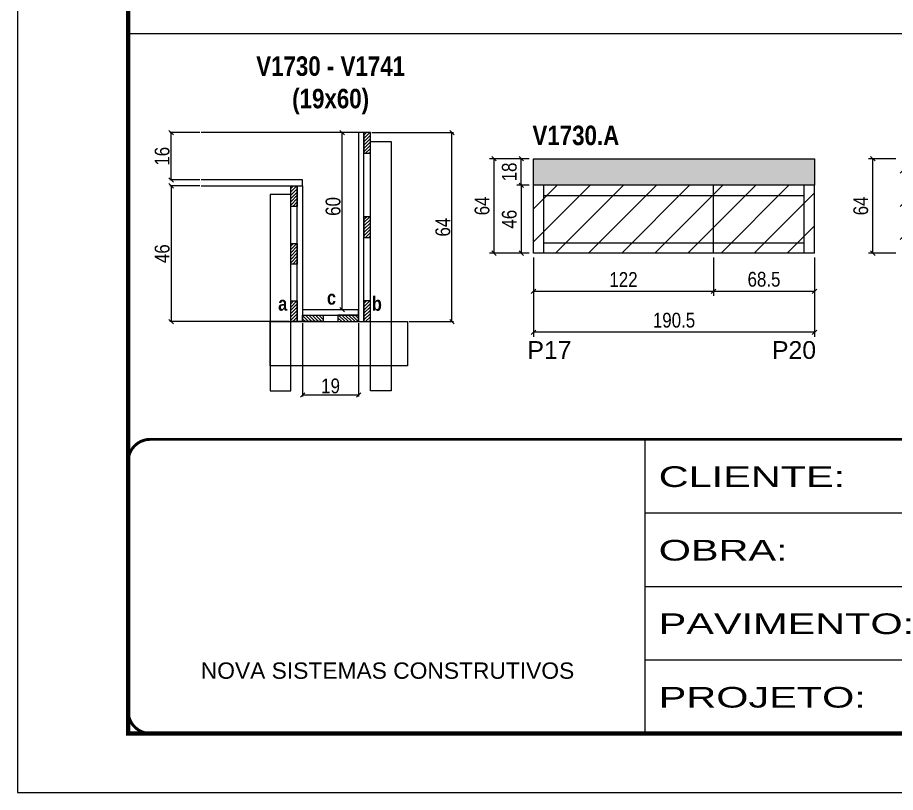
# Model space of a CAD drawing. Extents: x 3309 to 10008, y -2522 to 14608.
# Drawn here: x 4908 to 5503, y 11261 to 11786 of the extents above; entities that cross this region are included whole.
import ezdxf

# ---------------------------------------------------------------- set-up
doc = ezdxf.new("R2010")
doc.units = 0
doc.linetypes.add('CONTINUO', pattern=[0])
doc.linetypes.add('DASHED', pattern=[0.75, 0.5, -0.25])
for name, color, linetype in [('5', 5, 'Continuous'), ('COTA', 241, 'Continuous'), ('detalhes', 4, 'Continuous'), ('NOMENCLATURA', 7, 'Continuous'), ('Painéis', 200, 'Continuous'), ('SARR_2.2x7', 40, 'Continuous'), ('SARR_3.5x7', 81, 'Continuous')]:
    doc.layers.add(name, color=color, linetype=linetype)
for name, color, linetype, lineweight in [('CONCRETO', 251, 'Continuous', 25), ('Folhas', 255, 'Continuous', 9), ('Hachura', 251, 'Continuous', 9), ('SARRAFO DE PRESSAO', 251, 'DASHED', 9)]:
    doc.layers.add(name, color=color, linetype=linetype, lineweight=lineweight)
doc.styles.add('ARIAL', font='arial.ttf')
doc.styles.add('COTA TECNICA', font='techl___.ttf', dxfattribs={"height": 10})
doc.styles.add('COTA TECNICA 2X', font='techl___.ttf', dxfattribs={"height": 10})
doc.styles.get("Standard").update_dxf_attribs({"font": 'arial.ttf'})
doc.styles.add('TECNICA', font='techb___.ttf', dxfattribs={"height": 10})
doc.styles.add('Tecnologia', font='')
doc.styles.get('Tecnologia').set_extended_font_data('Forgotten Futurist')
doc.dimstyles.new('PAINEL', dxfattribs={"dimtxt": 10, "dimasz": 3, "dimexe": 3, "dimexo": 3, "dimgap": 3, "dimtad": 1, "dimdec": 1, "dimzin": 12, "dimdsep": 46, "dimtxsty": 'COTA TECNICA', "dimblk1": 'OBLIQUE', "dimblk2": 'OBLIQUE', "dimsah": 1, "dimcen": 0.9, "dimclrd": 4, "dimclre": 4, "dimclrt": 240, "dimadec": 1, "dimazin": 3, "dimtfac": 1, "dimtdec": 1, "dimtmove": 0, "dimatfit": 3, "dimfxl": 1, "dimtolj": 1, "dimtzin": 12, "dimarcsym": 0})
doc.dimstyles.new('SECAO', dxfattribs={"dimscale": 0.333333, "dimtxt": 5, "dimasz": 9, "dimexe": 3, "dimexo": 3, "dimgap": 3, "dimtad": 1, "dimdec": 1, "dimlfac": 0.5, "dimzin": 12, "dimdsep": 46, "dimtxsty": 'COTA TECNICA 2X', "dimblk1": 'OBLIQUE', "dimblk2": 'OBLIQUE', "dimsah": 1, "dimcen": 0.9, "dimclrd": 4, "dimclre": 4, "dimclrt": 240, "dimadec": 1, "dimazin": 3, "dimtfac": 1, "dimtdec": 1, "dimtmove": 0, "dimatfit": 3, "dimfxl": 1, "dimtolj": 1, "dimtzin": 12, "dimarcsym": 0})
pattern_1 = [(135, (38336.6303, -111932.4359), (-1.122532015, -1.122532015), [])]
pattern_2 = [(45, (-118419.078, -21641.8048), (-1.122532015, 1.122532015), [])]

# ---------------------------------------------------------------- blocks, each defined once
blk = doc.blocks.new('9999999999')
at = {"color": 30, "linetype": 'CONTINUO'}
for p, q in [((98564.56, 34230.21), (98564.56, 34429.45)), ((98564.56, 34379.64), (99583.98, 34379.64)), ((98564.56, 34329.83), (99487.98, 34329.83)), ((98564.56, 34280.02), (99487.98, 34280.02))]:
    blk.add_line(p, q, dxfattribs=at)
at = {"color": 30, "linetype": 'CONTINUO', "const_width": 2}
blk.add_lwpolyline([(99583.98, 34230.21), (99583.98, 34414.45, 0.414214), (99568.98, 34429.45), (98228.98, 34429.45, 0.414214), (98213.98, 34414.45), (98213.98, 34245.21, 0.414214), (98228.98, 34230.21), (99583.98, 34230.21)], format="xyb", dxfattribs=at)
at = {"layer": 'Folhas'}
blk.add_lwpolyline([(98138.98, 34190.21), (99623.98, 34190.21), (99623.98, 35240.21), (98138.98, 35240.21)], close=True, dxfattribs=at)
at = {"layer": 'Folhas', "color": 30, "const_width": 3}
blk.add_lwpolyline([(98213.98, 34230.21), (99583.98, 34230.21), (99583.98, 35200.21), (98213.98, 35200.21)], close=True, dxfattribs=at)
at = {"color": 7, "linetype": 'Continuous', "ltscale": 5, "style": 'ARIAL'}
blk.add_text('NOVA SISTEMAS CONSTRUTIVOS', height=11.0592, dxfattribs=at).set_placement((98263.19, 34267.21))
at = {"layer": 'Folhas', "color": 7, "style": 'Tecnologia', "width": 1.5}
for s, p in [('CLIENTE:', (98573.65, 34397.17)), ('OBRA:', (98573.65, 34347.31)), ('PAVIMENTO:', (98573.65, 34297.5)), ('PROJETO:', (98573.65, 34247.69))]:
    blk.add_text(s, height=14, dxfattribs=at).set_placement(p)
blk = doc.blocks.new('_Oblique')
at = {"color": 0, "linetype": 'ByBlock', "lineweight": -2}
blk.add_line((-0.5, -0.5), (0.5, 0.5), dxfattribs=at)
blk = doc.blocks.new('*D2578')
at = {"layer": 'COTA', "color": 4, "linetype": 'ByBlock', "lineweight": -2, "transparency": 16777216}
for p, q in [((5379.68, 11623.11), (5379.68, 11597.2)), ((5448.18, 11623.11), (5448.18, 11597.2)), ((5448.18, 11600.2), (5379.68, 11600.2))]:
    blk.add_line(p, q, dxfattribs=at)
at = {"layer": 'Defpoints', "color": 0, "linetype": 'ByBlock', "transparency": 16777216}
for p in [(5379.68, 11626.11), (5448.18, 11626.11), (5379.68, 11600.2)]:
    blk.add_point(p, dxfattribs=at)
at = {"layer": 'COTA', "color": 4, "linetype": 'ByBlock', "lineweight": -2, "transparency": 16777216, "xscale": 3, "yscale": 3, "zscale": 3, "rotation": 180}
blk.add_blockref('_Oblique', (5379.68, 11600.2), dxfattribs=at)
at = {"layer": 'COTA', "color": 4, "linetype": 'ByBlock', "lineweight": -2, "transparency": 16777216, "xscale": 3, "yscale": 3, "zscale": 3}
blk.add_blockref('_Oblique', (5448.18, 11600.2), dxfattribs=at)
at = {"layer": 'COTA', "color": 240, "linetype": 'ByBlock', "transparency": 16777216, "insert": (5413.93, 11608.33), "char_height": 10, "attachment_point": 5, "style": 'COTA TECNICA'}
blk.add_mtext('\\A1;68.5', dxfattribs=at)
blk = doc.blocks.new('*D2579')
at = {"layer": 'COTA', "color": 4, "linetype": 'ByBlock', "lineweight": -2, "transparency": 16777216}
for p, q in [((5257.68, 11623.11), (5257.68, 11597.2)), ((5379.68, 11623.11), (5379.68, 11597.2)), ((5379.68, 11600.2), (5257.68, 11600.2))]:
    blk.add_line(p, q, dxfattribs=at)
at = {"layer": 'Defpoints', "color": 0, "linetype": 'ByBlock', "transparency": 16777216}
for p in [(5257.68, 11626.11), (5379.68, 11626.11), (5257.68, 11600.2)]:
    blk.add_point(p, dxfattribs=at)
at = {"layer": 'COTA', "color": 4, "linetype": 'ByBlock', "lineweight": -2, "transparency": 16777216, "xscale": 3, "yscale": 3, "zscale": 3, "rotation": 180}
blk.add_blockref('_Oblique', (5257.68, 11600.2), dxfattribs=at)
at = {"layer": 'COTA', "color": 4, "linetype": 'ByBlock', "lineweight": -2, "transparency": 16777216, "xscale": 3, "yscale": 3, "zscale": 3}
blk.add_blockref('_Oblique', (5379.68, 11600.2), dxfattribs=at)
at = {"layer": 'COTA', "color": 240, "linetype": 'ByBlock', "transparency": 16777216, "insert": (5318.68, 11608.25), "char_height": 10, "attachment_point": 5, "style": 'COTA TECNICA'}
blk.add_mtext('\\A1;122', dxfattribs=at)
blk = doc.blocks.new('*D2596')
at = {"layer": 'COTA', "color": 4, "linetype": 'ByBlock', "lineweight": -2, "transparency": 16777216}
for p, q in [((5257.68, 11623.11), (5257.68, 11569.49)), ((5448.18, 11623.11), (5448.18, 11569.49)), ((5448.18, 11572.49), (5257.68, 11572.49))]:
    blk.add_line(p, q, dxfattribs=at)
at = {"layer": 'Defpoints', "color": 0, "linetype": 'ByBlock', "transparency": 16777216}
for p in [(5257.68, 11626.11), (5448.18, 11626.11), (5257.68, 11572.49)]:
    blk.add_point(p, dxfattribs=at)
at = {"layer": 'COTA', "color": 4, "linetype": 'ByBlock', "lineweight": -2, "transparency": 16777216, "xscale": 3, "yscale": 3, "zscale": 3, "rotation": 180}
blk.add_blockref('_Oblique', (5257.68, 11572.49), dxfattribs=at)
at = {"layer": 'COTA', "color": 4, "linetype": 'ByBlock', "lineweight": -2, "transparency": 16777216, "xscale": 3, "yscale": 3, "zscale": 3}
blk.add_blockref('_Oblique', (5448.18, 11572.49), dxfattribs=at)
at = {"layer": 'COTA', "color": 240, "linetype": 'ByBlock', "transparency": 16777216, "insert": (5352.93, 11580.62), "char_height": 10, "attachment_point": 5, "style": 'COTA TECNICA'}
blk.add_mtext('\\A1;190.5', dxfattribs=at)
blk = doc.blocks.new('*D2580')
at = {"layer": 'COTA', "color": 4, "lineweight": -2, "transparency": 16777216}
for p, q in [((5101.09, 11578.73), (5101.09, 11528.98)), ((5139.09, 11578.73), (5139.09, 11528.98)), ((5139.09, 11529.98), (5101.09, 11529.98))]:
    blk.add_line(p, q, dxfattribs=at)
at = {"layer": 'Defpoints', "color": 0, "transparency": 16777216}
for p in [(5101.09, 11579.73), (5139.09, 11579.73), (5101.09, 11529.98)]:
    blk.add_point(p, dxfattribs=at)
at = {"layer": 'COTA', "color": 4, "lineweight": -2, "transparency": 16777216, "xscale": 3, "yscale": 3, "zscale": 3, "rotation": 180}
blk.add_blockref('_Oblique', (5101.09, 11529.98), dxfattribs=at)
at = {"layer": 'COTA', "color": 4, "lineweight": -2, "transparency": 16777216, "xscale": 3, "yscale": 3, "zscale": 3}
blk.add_blockref('_Oblique', (5139.09, 11529.98), dxfattribs=at)
at = {"layer": 'COTA', "color": 240, "transparency": 16777216, "insert": (5120.09, 11536.07), "char_height": 10, "attachment_point": 5, "style": 'COTA TECNICA 2X'}
blk.add_mtext('\\A1;19', dxfattribs=at)
blk = doc.blocks.new('*D2581')
at = {"layer": 'COTA', "color": 4, "lineweight": -2, "transparency": 16777216}
for p, q in [((5031.39, 11671.73), (5011.04, 11671.73)), ((5012.04, 11671.73), (5012.04, 11579.73)), ((5092.09, 11579.73), (5011.04, 11579.73))]:
    blk.add_line(p, q, dxfattribs=at)
at = {"layer": 'Defpoints', "color": 0, "transparency": 16777216}
for p in [(5032.39, 11671.73), (5012.04, 11579.73), (5093.09, 11579.73, 0)]:
    blk.add_point(p, dxfattribs=at)
at = {"layer": 'COTA', "color": 4, "lineweight": -2, "transparency": 16777216, "xscale": 3, "yscale": 3, "zscale": 3}
for p, rotation in [((5012.04, 11671.73), 90), ((5012.04, 11579.73), 270)]:
    blk.add_blockref('_Oblique', p, dxfattribs=dict(at, rotation=rotation))
at = {"layer": 'COTA', "color": 240, "transparency": 16777216, "insert": (5005.94, 11625.73), "char_height": 10, "attachment_point": 5, "rotation": 90, "style": 'COTA TECNICA 2X'}
blk.add_mtext('\\A1;46', dxfattribs=at)
blk = doc.blocks.new('*D2582')
at = {"layer": 'COTA', "color": 4, "lineweight": -2, "transparency": 16777216}
for p, q in [((5138.09, 11707.73), (5126.92, 11707.73)), ((5127.92, 11587.73), (5127.92, 11707.73)), ((5138.09, 11587.73), (5126.92, 11587.73))]:
    blk.add_line(p, q, dxfattribs=at)
at = {"layer": 'Defpoints', "color": 0, "transparency": 16777216}
for p in [(5127.92, 11707.73), (5139.09, 11707.73), (5139.09, 11587.73)]:
    blk.add_point(p, dxfattribs=at)
at = {"layer": 'COTA', "color": 4, "lineweight": -2, "transparency": 16777216, "xscale": 3, "yscale": 3, "zscale": 3}
for p, rotation in [((5127.92, 11707.73), 90), ((5127.92, 11587.73), 270)]:
    blk.add_blockref('_Oblique', p, dxfattribs=dict(at, rotation=rotation))
at = {"layer": 'COTA', "color": 240, "transparency": 16777216, "insert": (5121.81, 11657.73), "char_height": 10, "attachment_point": 5, "rotation": 90, "style": 'COTA TECNICA 2X'}
blk.add_mtext('\\A1;60', dxfattribs=at)
blk = doc.blocks.new('*D2597')
at = {"layer": 'COTA', "color": 4, "lineweight": -2, "transparency": 16777216}
for p, q in [((5031.39, 11707.73), (5011.04, 11707.73)), ((5012.04, 11675.73), (5012.04, 11707.73)), ((5031.39, 11675.73), (5011.04, 11675.73))]:
    blk.add_line(p, q, dxfattribs=at)
at = {"layer": 'Defpoints', "color": 0, "transparency": 16777216}
for p in [(5012.04, 11707.73), (5032.39, 11707.73), (5032.39, 11675.73)]:
    blk.add_point(p, dxfattribs=at)
at = {"layer": 'COTA', "color": 4, "lineweight": -2, "transparency": 16777216, "xscale": 3, "yscale": 3, "zscale": 3}
for p, rotation in [((5012.04, 11707.73), 90), ((5012.04, 11675.73), 270)]:
    blk.add_blockref('_Oblique', p, dxfattribs=dict(at, rotation=rotation))
at = {"layer": 'COTA', "color": 240, "transparency": 16777216, "insert": (5005.94, 11691.73), "char_height": 10, "attachment_point": 5, "rotation": 90, "style": 'COTA TECNICA 2X'}
blk.add_mtext('\\A1;16', dxfattribs=at)
blk = doc.blocks.new('*D2598')
at = {"layer": 'COTA', "color": 4, "lineweight": -2, "transparency": 16777216}
for p, q in [((5148.09, 11707.73), (5203.34, 11707.73)), ((5202.34, 11579.73), (5202.34, 11707.73)), ((5173.28, 11579.73), (5203.34, 11579.73))]:
    blk.add_line(p, q, dxfattribs=at)
at = {"layer": 'Defpoints', "color": 0, "transparency": 16777216}
for p in [(5147.09, 11707.73), (5202.34, 11707.73), (5172.28, 11579.73)]:
    blk.add_point(p, dxfattribs=at)
at = {"layer": 'COTA', "color": 4, "lineweight": -2, "transparency": 16777216, "xscale": 3, "yscale": 3, "zscale": 3}
for p, rotation in [((5202.34, 11707.73), 90), ((5202.34, 11579.73), 270)]:
    blk.add_blockref('_Oblique', p, dxfattribs=dict(at, rotation=rotation))
at = {"layer": 'COTA', "color": 240, "transparency": 16777216, "insert": (5196.24, 11643.73), "char_height": 10, "attachment_point": 5, "rotation": 90, "style": 'COTA TECNICA 2X'}
blk.add_mtext('\\A1;64', dxfattribs=at)
blk = doc.blocks.new('*D2589')
at = {"layer": 'COTA', "color": 4, "lineweight": -2, "transparency": 16777216}
for p, q in [((5254.68, 11672.11), (5246.39, 11672.11)), ((5249.39, 11672.11), (5249.39, 11626.11)), ((5254.68, 11626.11), (5246.39, 11626.11))]:
    blk.add_line(p, q, dxfattribs=at)
at = {"layer": 'Defpoints', "color": 0, "transparency": 16777216}
for p in [(5257.68, 11672.11), (5249.39, 11626.11), (5257.68, 11626.11)]:
    blk.add_point(p, dxfattribs=at)
at = {"layer": 'COTA', "color": 4, "lineweight": -2, "transparency": 16777216, "xscale": 3, "yscale": 3, "zscale": 3}
for p, rotation in [((5249.39, 11672.11), 90), ((5249.39, 11626.11), 270)]:
    blk.add_blockref('_Oblique', p, dxfattribs=dict(at, rotation=rotation))
at = {"layer": 'COTA', "color": 240, "transparency": 16777216, "insert": (5241.29, 11649.11), "char_height": 10, "attachment_point": 5, "rotation": 90, "style": 'COTA TECNICA'}
blk.add_mtext('\\A1;46', dxfattribs=at)
blk = doc.blocks.new('*D2590')
at = {"layer": 'COTA', "color": 4, "lineweight": -2, "transparency": 16777216}
for p, q in [((5254.68, 11690.11), (5246.39, 11690.11)), ((5249.39, 11672.11), (5249.39, 11690.11)), ((5254.68, 11672.11), (5246.39, 11672.11))]:
    blk.add_line(p, q, dxfattribs=at)
at = {"layer": 'Defpoints', "color": 0, "transparency": 16777216}
for p in [(5249.39, 11690.11), (5257.68, 11690.11), (5257.68, 11672.11)]:
    blk.add_point(p, dxfattribs=at)
at = {"layer": 'COTA', "color": 4, "lineweight": -2, "transparency": 16777216, "xscale": 3, "yscale": 3, "zscale": 3}
for p, rotation in [((5249.39, 11690.11), 90), ((5249.39, 11672.11), 270)]:
    blk.add_blockref('_Oblique', p, dxfattribs=dict(at, rotation=rotation))
at = {"layer": 'COTA', "color": 240, "transparency": 16777216, "insert": (5241.3, 11681.11), "char_height": 10, "attachment_point": 5, "rotation": 90, "style": 'COTA TECNICA'}
blk.add_mtext('\\A1;18', dxfattribs=at)
blk = doc.blocks.new('*D2591')
at = {"layer": 'COTA', "color": 4, "lineweight": -2, "transparency": 16777216}
for p, q in [((5254.68, 11690.11), (5227.92, 11690.11)), ((5230.92, 11626.11), (5230.92, 11690.11)), ((5254.68, 11626.11), (5227.92, 11626.11))]:
    blk.add_line(p, q, dxfattribs=at)
at = {"layer": 'Defpoints', "color": 0, "transparency": 16777216}
for p in [(5230.92, 11690.11), (5257.68, 11690.11), (5257.68, 11626.11)]:
    blk.add_point(p, dxfattribs=at)
at = {"layer": 'COTA', "color": 4, "lineweight": -2, "transparency": 16777216, "xscale": 3, "yscale": 3, "zscale": 3}
for p, rotation in [((5230.92, 11690.11), 90), ((5230.92, 11626.11), 270)]:
    blk.add_blockref('_Oblique', p, dxfattribs=dict(at, rotation=rotation))
at = {"layer": 'COTA', "color": 240, "transparency": 16777216, "insert": (5222.82, 11658.11), "char_height": 10, "attachment_point": 5, "rotation": 90, "style": 'COTA TECNICA'}
blk.add_mtext('\\A1;64', dxfattribs=at)
blk = doc.blocks.new('*D2603')
at = {"layer": 'COTA', "color": 4, "lineweight": -2, "transparency": 16777216}
for p, q in [((5503.32, 11690.11), (5484.69, 11690.11)), ((5487.69, 11626.11), (5487.69, 11690.11)), ((5503.32, 11626.11), (5484.69, 11626.11))]:
    blk.add_line(p, q, dxfattribs=at)
at = {"layer": 'Defpoints', "color": 0, "transparency": 16777216}
for p in [(5487.69, 11690.11), (5506.32, 11690.11), (5506.32, 11626.11)]:
    blk.add_point(p, dxfattribs=at)
at = {"layer": 'COTA', "color": 4, "lineweight": -2, "transparency": 16777216, "xscale": 3, "yscale": 3, "zscale": 3}
for p, rotation in [((5487.69, 11690.11), 90), ((5487.69, 11626.11), 270)]:
    blk.add_blockref('_Oblique', p, dxfattribs=dict(at, rotation=rotation))
at = {"layer": 'COTA', "color": 240, "transparency": 16777216, "insert": (5479.59, 11658.11), "char_height": 10, "attachment_point": 5, "rotation": 90, "style": 'COTA TECNICA'}
blk.add_mtext('\\A1;64', dxfattribs=at)

msp = doc.modelspace()

# ---------------------------------------------------------------- hatches: boundary and pattern name
at = {"layer": 'COTA'}
h = msp.add_hatch(dxfattribs=at)
h.set_pattern_fill('AR-CONC', color=256, scale=0.03)
h.set_pattern_definition([(50, (-3889.076, 1062.995), (5.46554, -0.4781726), [0.5715, -6.2865]), (355, (-3889.076, 1062.995), (-1.0573026, 5.7317054), [0.4572, -5.0292175]), (100.451445, (-3888.6204, 1062.955), (4.4082374, 5.2535326), [0.4857003, -5.3427073]), (46.1842, (-3889.076, 1064.519), (8.1323712, -1.2612698), [0.85725, -9.42975]), (96.63556, (-3888.398, 1064.414), (7.122124, 7.4227837), [0.7285507, -8.014068]), (351.18415, (-3889.076, 1064.519), (7.122124, 7.4227837), [0.685799, -7.543792]), (21, (-3888.314, 1064.138), (4.5484317, -3.067956), [0.5715, -6.2865]), (326, (-3888.314, 1064.138), (1.8540609, 5.525639), [0.4572, -5.0292]), (71.451445, (-3887.935, 1063.8824), (6.4024926, 2.457683), [0.4857003, -5.3426981]), (37.5, (-3889.0759, 1062.995), (0.0926581, 2.53665117), [0, -4.96824, 0, -5.1054, 0, -5.04825]), (7.5, (-3889.076, 1062.995), (2.0045899, 3.00541724), [0, -2.91084, 0, -4.85394, 0, -1.92405]), (327.5, (-3890.7751, 1062.995), (4.06771786, -0.17186232), [0, -1.905, 0, -5.9436, 0, -7.8867]), (317.5, (-3891.537, 1062.995), (4.4438754, 0.7627947), [0, -2.4765, 0, -3.94716, 0, -5.6007])])
h.paths.add_polyline_path([(5448.18, 11672.11), (5448.18, 11690.11), (5257.68, 11690.11), (5257.68, 11672.11)])
at = {"layer": 'Hachura', "linetype": 'ByBlock'}
h = msp.add_hatch(dxfattribs=at)
h.set_pattern_fill('ANSI31', color=256, scale=5)
h.paths.add_polyline_path([(5379.68, 11626.11), (5379.68, 11672.11), (5257.68, 11672.11), (5257.68, 11626.11)])
h.paths.add_polyline_path([(5379.68, 11626.11), (5448.18, 11626.11), (5448.18, 11672.11), (5379.68, 11672.11)])
h.paths.add_polyline_path([(5506.32, 11690.11), (5506.32, 11626.11), (5628.32, 11626.11), (5628.32, 11690.11)])
h.paths.add_polyline_path([(5628.32, 11690.11), (5628.32, 11626.11), (5696.82, 11626.11), (5696.82, 11690.11)])
h.paths.add_polyline_path([(5788.71, 11676.11), (5788.71, 11636.11), (5765.71, 11636.11), (5765.71, 11626.11), (5887.71, 11626.11), (5887.71, 11676.11)])
h.paths.add_polyline_path([(5887.71, 11676.11), (5887.71, 11626.11), (5980.71, 11626.11), (5980.71, 11676.11)])
h.paths.add_polyline_path([(6081.57, 11690.11), (6081.57, 11626.11), (6203.57, 11626.11), (6203.57, 11690.11)])
h.paths.add_polyline_path([(6281.57, 11690.11), (6203.57, 11690.11), (6203.57, 11626.11), (6281.57, 11626.11)])
at = {"layer": 'SARR_2.2x7'}
h = msp.add_hatch(dxfattribs=at)
h.set_pattern_fill('ANSI31', color=256, scale=0.5)
h.set_pattern_definition([(45, (-118419.078, -21527.8048), (-1.122532015, 1.122532015), [])])
h.paths.add_polyline_path([(5147.09, 11693.73), (5142.69, 11693.73), (5142.69, 11707.73), (5147.09, 11707.73)])
h = msp.add_hatch(dxfattribs=at)
h.set_pattern_fill('ANSI31', color=256, scale=0.5)
h.set_pattern_definition([(45, (-118419.078, -21563.8048), (-1.122532015, 1.122532015), [])])
h.paths.add_polyline_path([(5093.09, 11657.73), (5097.49, 11657.73), (5097.49, 11671.73), (5093.09, 11671.73)])
h = msp.add_hatch(dxfattribs=at)
h.set_pattern_fill('ANSI31', color=256, scale=0.5)
h.set_pattern_definition([(45, (-118419.078, -21584.8048), (-1.122532015, 1.122532015), [])])
h.paths.add_polyline_path([(5147.09, 11636.73), (5142.69, 11636.73), (5142.69, 11650.73), (5147.09, 11650.73)])
h = msp.add_hatch(dxfattribs=at)
h.set_pattern_fill('ANSI31', color=256, scale=0.5)
h.set_pattern_definition([(45, (-118419.078, -21602.8048), (-1.122532015, 1.122532015), [])])
h.paths.add_polyline_path([(5093.09, 11618.73), (5097.49, 11618.73), (5097.49, 11632.73), (5093.09, 11632.73)])
h = msp.add_hatch(dxfattribs=at)
h.set_pattern_fill('ANSI31', color=256, scale=0.5)
h.set_pattern_definition(pattern_2)
h.paths.add_polyline_path([(5093.09, 11579.73), (5097.49, 11579.73), (5097.49, 11593.73), (5093.09, 11593.73)])
h = msp.add_hatch(dxfattribs=at)
h.set_pattern_fill('ANSI31', color=256, scale=0.5)
h.set_pattern_definition(pattern_2)
h.paths.add_polyline_path([(5147.09, 11579.73), (5142.69, 11579.73), (5142.69, 11593.73), (5147.09, 11593.73)])
h = msp.add_hatch(dxfattribs=at)
h.set_pattern_fill('ANSI31', color=256, scale=0.5, angle=90)
h.set_pattern_definition(pattern_1)
h.paths.add_polyline_path([(5115.09, 11579.73), (5115.09, 11584.13), (5101.09, 11584.13), (5101.09, 11579.73)])
h = msp.add_hatch(dxfattribs=at)
h.set_pattern_fill('ANSI31', color=256, scale=0.5, angle=90)
h.set_pattern_definition(pattern_1)
h.paths.add_polyline_path([(5125.09, 11584.13), (5125.09, 11579.73), (5139.09, 11579.73), (5139.09, 11584.13)])

# ---------------------------------------------------------------- linework, layer by layer
at = {"layer": 'CONCRETO', "linetype": 'Continuous'}
msp.add_line((5147.09, 11707.73), (5032.39, 11707.73), dxfattribs=at)
at = {"layer": 'COTA'}
for p, q in [((4982.87, 11774.87), (6352.87, 11774.87)), ((5257.68, 11672.11), (5257.68, 11690.11)), ((5257.68, 11690.11), (5448.18, 11690.11)), ((5448.18, 11690.11), (5448.18, 11672.11))]:
    msp.add_line(p, q, dxfattribs=at)
at = {"layer": 'Painéis', "linetype": 'ByBlock'}
for p, q in [((5448.18, 11672.11), (5257.68, 11672.11)), ((5257.68, 11626.11), (5257.68, 11672.11)), ((5379.68, 11626.11), (5379.68, 11672.11)), ((5448.18, 11626.11), (5448.18, 11672.11)), ((5448.18, 11626.11), (5257.68, 11626.11))]:
    msp.add_line(p, q, dxfattribs=at)
at = {"layer": 'Painéis', "linetype": 'Continuous'}
for points in [[(5142.69, 11579.73), (5142.69, 11707.73), (5139.09, 11707.73), (5139.09, 11579.73)], [(5097.49, 11579.73), (5097.49, 11671.73), (5101.09, 11671.73), (5101.09, 11579.73)], [(5139.09, 11587.73), (5101.09, 11587.73), (5101.09, 11584.13), (5139.09, 11584.13)]]:
    msp.add_lwpolyline(points, close=True, dxfattribs=at)
at = {"layer": 'Painéis', "linetype": 'Continuous', "elevation": 0}
msp.add_lwpolyline([(5032.39, 11671.73), (5101.09, 11671.73), (5101.09, 11675.73), (5032.39, 11675.73)], dxfattribs=at)
at = {"layer": 'SARR_2.2x7', "linetype": 'Continuous'}
for p, q in [((5264.68, 11626.11), (5264.68, 11672.11)), ((5441.18, 11626.11), (5441.18, 11672.11)), ((5264.68, 11665.11), (5379.68, 11665.11)), ((5379.68, 11665.11), (5441.18, 11665.11)), ((5264.68, 11633.11), (5379.68, 11633.11)), ((5379.68, 11633.11), (5441.18, 11633.11))]:
    msp.add_line(p, q, dxfattribs=at)
at = {"layer": 'SARR_2.2x7'}
for points in [[(5142.69, 11707.73), (5142.69, 11693.73), (5147.09, 11693.73), (5147.09, 11707.73)], [(5097.49, 11671.73), (5097.49, 11657.73), (5093.09, 11657.73), (5093.09, 11671.73)], [(5142.69, 11650.73), (5142.69, 11636.73), (5147.09, 11636.73), (5147.09, 11650.73)], [(5097.49, 11632.73), (5097.49, 11618.73), (5093.09, 11618.73), (5093.09, 11632.73)], [(5097.49, 11593.73), (5097.49, 11579.73), (5093.09, 11579.73), (5093.09, 11593.73)], [(5142.69, 11593.73), (5142.69, 11579.73), (5147.09, 11579.73), (5147.09, 11593.73)], [(5101.09, 11584.13), (5115.09, 11584.13), (5115.09, 11579.73), (5101.09, 11579.73)], [(5139.09, 11584.13), (5125.09, 11584.13), (5125.09, 11579.73), (5139.09, 11579.73)]]:
    msp.add_lwpolyline(points, close=True, dxfattribs=at)
at = {"layer": 'SARR_3.5x7'}
for points in [[(5147.09, 11701.73), (5161.09, 11701.73), (5161.09, 11532.76), (5147.09, 11532.76)], [(5093.09, 11665.73), (5079.09, 11665.73), (5079.09, 11532.76), (5093.09, 11532.76)], [(5079.09, 11579.73), (5172.28, 11579.73), (5172.28, 11549.64), (5079.09, 11549.64)]]:
    msp.add_lwpolyline(points, close=True, dxfattribs=at)

# ---------------------------------------------------------------- block references
at = {"layer": 'SARRAFO DE PRESSAO', "color": 6, "linetype": 'ByBlock'}
msp.add_blockref('9999999999', (-93231.11, -22929.5), dxfattribs=at)

# ---------------------------------------------------------------- texts
at = {"layer": '5', "linetype": 'Continuous'}
for s, p in [('P17', (5253.57, 11554.47)), ('P20', (5419.39, 11554.47))]:
    msp.add_text(s, height=12, rotation=0.00004, dxfattribs=at).set_placement(p)
at = {"layer": 'detalhes', "style": 'TECNICA'}
for s, p in [('a', (5084.57, 11587.1)), ('c', (5117.64, 11591.21)), ('b', (5148.13, 11587.08))]:
    msp.add_text(s, height=9.6, dxfattribs=at).set_placement(p)
at = {"layer": 'NOMENCLATURA', "style": 'TECNICA'}
msp.add_text('V1730.A', height=13.2, dxfattribs=at).set_placement((5256.96, 11699.3))
at = {"layer": 'NOMENCLATURA', "insert": (5120.12, 11759.43), "char_height": 13.2, "attachment_point": 2, "style": 'TECNICA'}
msp.add_mtext_dynamic_manual_height_columns('V1730 - V1741\\P(19x60)', width=300.2766, gutter_width=1, heights=[0], dxfattribs=at)

# ---------------------------------------------------------------- dimensions: what is measured, and where the dimension line sits
at = {"layer": 'COTA'}
for base, p1, p2, dimstyle, picture, middle in [((5012.04, 11707.73), (5032.39, 11675.73), (5032.39, 11707.73), 'SECAO', '*D2597', (5005.94, 11691.73)), ((5202.34, 11707.73), (5172.28, 11579.73), (5147.09, 11707.73), 'SECAO', '*D2598', (5196.24, 11643.73)), ((5230.92, 11690.11), (5257.68, 11626.11), (5257.68, 11690.11), 'PAINEL', '*D2591', (5222.82, 11658.11)), ((5249.39, 11690.11), (5257.68, 11672.11), (5257.68, 11690.11), 'PAINEL', '*D2590', (5241.3, 11681.11)), ((5487.69, 11690.11), (5506.32, 11626.11), (5506.32, 11690.11), 'PAINEL', '*D2603', (5479.59, 11658.11)), ((5012.04, 11579.73, 0), (5032.39, 11671.73), (5093.09, 11579.73), 'SECAO', '*D2581', (5005.94, 11625.73, 0)), ((5249.39, 11626.11), (5257.68, 11672.11), (5257.68, 11626.11), 'PAINEL', '*D2589', (5241.29, 11649.11))]:
    dim = msp.add_linear_dim(base=base, p1=p1, p2=p2, angle=90, dimstyle=dimstyle, dxfattribs=at)
    dim.commit()
    dim.dimension.update_dxf_attribs({"geometry": picture, "text_midpoint": middle})
for base, p1, p2, angle, picture, middle in [((5127.92, 11707.73), (5139.09, 11587.73), (5139.09, 11707.73), 90, '*D2582', (5127.92, 11657.73)), ((5101.09, 11529.98), (5139.09, 11579.73), (5101.09, 11579.73), 180, '*D2580', (5120.09, 11529.98))]:
    dim = msp.add_linear_dim(base=base, p1=p1, p2=p2, angle=angle, dimstyle='SECAO', dxfattribs=at)
    dim.commit()
    dim.dimension.update_dxf_attribs({"geometry": picture, "text_midpoint": middle, "dimtype": 160})
at = {"layer": 'COTA', "linetype": 'ByBlock'}
dim = msp.add_linear_dim(base=(5257.68, 11600.2), p1=(5379.68, 11626.11), p2=(5257.68, 11626.11), angle=180, dimstyle='PAINEL', override={"dimtmove": 1}, dxfattribs=at)
dim.commit()
dim.dimension.update_dxf_attribs({"geometry": '*D2579', "text_midpoint": (5318.68, 11608.25)})
for base, p2, picture, middle in [((5257.68, 11572.49), (5257.68, 11626.11), '*D2596', (5352.93, 11580.62)), ((5379.68, 11600.2), (5379.68, 11626.11), '*D2578', (5413.93, 11608.33))]:
    dim = msp.add_linear_dim(base=base, p1=(5448.18, 11626.11), p2=p2, angle=180, dimstyle='PAINEL', dxfattribs=at)
    dim.commit()
    dim.dimension.update_dxf_attribs({"geometry": picture, "text_midpoint": middle})

doc.saveas('drawing.dxf')
